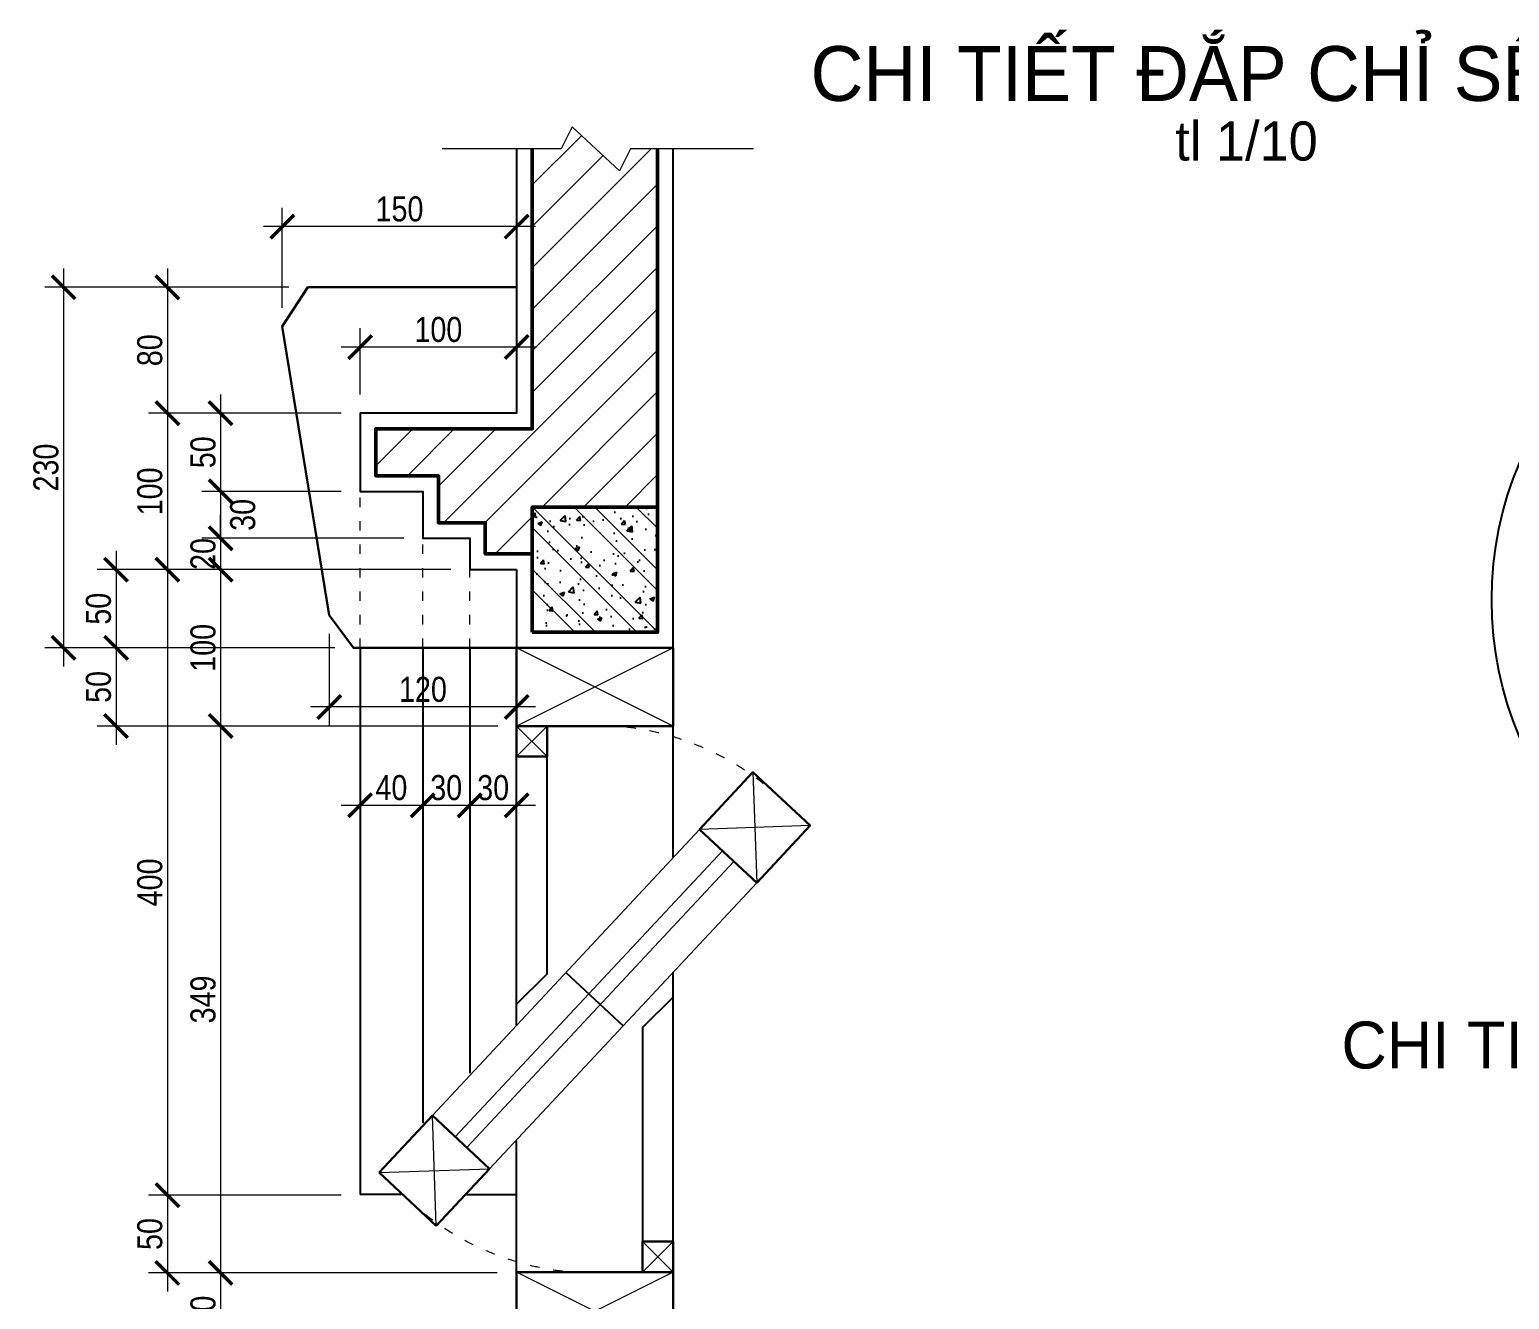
# Model space of a CAD drawing. Header units: millimetres. Extents: x -37049 to 129367, y 25385 to 90033.
# Drawn here: x 69549 to 79003, y 40447 to 48563 of the extents above; entities that cross this region are included whole.
import ezdxf
from ezdxf.enums import TextEntityAlignment as Align

# ---------------------------------------------------------------- set-up
doc = ezdxf.new("R2010")
doc.units = ezdxf.units.MM
doc.header["$MEASUREMENT"] = 0
doc.linetypes.add('ACAD_ISO03W100', pattern=[30, 12, -18])
doc.layers.add('NCHU', color=70, linetype='Continuous')
for name, color, linetype, lineweight in [('NCUA', 4, 'Continuous', 20), ('NCUAMANH', 32, 'Continuous', 9), ('NKHUAT1', 54, 'ACAD_ISO03W100', 15), ('NKT', 9, 'Continuous', 0), ('NMANH1', 45, 'Continuous', 9), ('NMANH3', 25, 'Continuous', 9), ('NTHAY1', 61, 'Continuous', 25), ('NTHAY3', 41, 'Continuous', 25), ('NTHAY4', 21, 'Continuous', 25), ('Ntuong2', 150, 'Continuous', 50)]:
    doc.layers.add(name, color=color, linetype=linetype, lineweight=lineweight)
doc.styles.add('AVO', font='vhelvcn.ttf')
doc.styles.add('FRANKO', font='vfranko.ttf', dxfattribs={"height": 500})
doc.dimstyles.new('10', dxfattribs={"dimscale": 0, "dimtxt": 160, "dimasz": 150, "dimexe": 120, "dimexo": 120, "dimgap": 30, "dimtad": 1, "dimtoh": 1, "dimdec": 0, "dimlfac": 0.1, "dimzin": 0, "dimdsep": 46, "dimtxsty": 'AVO', "dimblk1": 'ARCHTICK', "dimblk2": 'ARCHTICK', "dimsah": 1, "dimcen": -3, "dimdle": 120, "dimclrd": 256, "dimclre": 256, "dimclrt": 2, "dimadec": 0, "dimazin": 0, "dimtfac": 1, "dimtdec": 0, "dimtix": 1, "dimtmove": 2, "dimatfit": 3, "dimldrblk": 'ARCHTICK', "dimfxl": 0, "dimtolj": 1, "dimtzin": 0, "dimlwd": -1, "dimlwe": -1, "dimarcsym": 0})

# ---------------------------------------------------------------- blocks, each defined once
blk = doc.blocks.new('_ARCHTICK')
at = {"color": 0, "linetype": 'ByBlock', "const_width": 0.15}
blk.add_lwpolyline([(-0.5, -0.5), (0.5, 0.5)], dxfattribs=at)
blk = doc.blocks.new('*D528')
at = {"layer": 'DEFPOINTS', "color": 0}
for p in [(71619.3, 44611.2), (70101.6, 44111.2), (72660.6, 44111.2)]:
    blk.add_point(p, dxfattribs=at)
at = {"layer": 'NKT'}
for p, q in [((70101.6, 44731.2), (70101.6, 43991.2)), ((71499.3, 44611.2), (69981.6, 44611.2)), ((72540.6, 44111.2), (69981.6, 44111.2))]:
    blk.add_line(p, q, dxfattribs=at)
at = {"layer": 'NKT', "xscale": 150, "yscale": 150, "zscale": 150}
for p, rotation in [((70101.6, 44611.2), 90), ((70101.6, 44111.2), 270)]:
    blk.add_blockref('_ARCHTICK', p, dxfattribs=dict(at, rotation=rotation))
at = {"layer": 'NKT', "color": 2, "insert": (69989.8, 44361.2), "char_height": 160, "attachment_point": 5, "rotation": 90, "style": 'AVO'}
blk.add_mtext('\\A1;50', dxfattribs=at)
blk = doc.blocks.new('*D529')
at = {"layer": 'DEFPOINTS', "color": 0}
for p in [(71326.3, 46915.7), (69766, 44611.2), (71619.3, 44611.2)]:
    blk.add_point(p, dxfattribs=at)
at = {"layer": 'NKT'}
for p, q in [((69766, 47035.7), (69766, 44491.2)), ((71206.3, 46915.7), (69646, 46915.7)), ((71499.3, 44611.2), (69646, 44611.2))]:
    blk.add_line(p, q, dxfattribs=at)
at = {"layer": 'NKT', "xscale": 150, "yscale": 150, "zscale": 150}
for p, rotation in [((69766, 46915.7), 90), ((69766, 44611.2), 270)]:
    blk.add_blockref('_ARCHTICK', p, dxfattribs=dict(at, rotation=rotation))
at = {"layer": 'NKT', "color": 2, "insert": (69654.3, 45763.5), "char_height": 160, "attachment_point": 5, "rotation": 90, "style": 'AVO'}
blk.add_mtext('\\A1;230', dxfattribs=at)
blk = doc.blocks.new('*D530')
at = {"layer": 'DEFPOINTS', "color": 0}
for p in [(72360.6, 45111.2), (70101.6, 44611.2), (71619.3, 44611.2)]:
    blk.add_point(p, dxfattribs=at)
at = {"layer": 'NKT'}
for p, q in [((70101.6, 45231.2), (70101.6, 44491.2)), ((72240.6, 45111.2), (69981.6, 45111.2)), ((71499.3, 44611.2), (69981.6, 44611.2))]:
    blk.add_line(p, q, dxfattribs=at)
at = {"layer": 'NKT', "xscale": 150, "yscale": 150, "zscale": 150}
for p, rotation in [((70101.6, 45111.2), 90), ((70101.6, 44611.2), 270)]:
    blk.add_blockref('_ARCHTICK', p, dxfattribs=dict(at, rotation=rotation))
at = {"layer": 'NKT', "color": 2, "insert": (69989.8, 44861.2), "char_height": 160, "attachment_point": 5, "rotation": 90, "style": 'AVO'}
blk.add_mtext('\\A1;50', dxfattribs=at)
blk = doc.blocks.new('*D531')
at = {"layer": 'DEFPOINTS', "color": 0}
for p in [(71326.3, 46915.7), (70429.4, 46111.2), (71660.6, 46111.2)]:
    blk.add_point(p, dxfattribs=at)
at = {"layer": 'NKT'}
for p, q in [((70429.4, 47035.7), (70429.4, 45991.2)), ((71206.3, 46915.7), (70309.4, 46915.7)), ((71540.6, 46111.2), (70309.4, 46111.2))]:
    blk.add_line(p, q, dxfattribs=at)
at = {"layer": 'NKT', "xscale": 150, "yscale": 150, "zscale": 150}
for p, rotation in [((70429.4, 46915.7), 90), ((70429.4, 46111.2), 270)]:
    blk.add_blockref('_ARCHTICK', p, dxfattribs=dict(at, rotation=rotation))
at = {"layer": 'NKT', "color": 2, "insert": (70317.7, 46513.5), "char_height": 160, "attachment_point": 5, "rotation": 90, "style": 'AVO'}
blk.add_mtext('\\A1;80', dxfattribs=at)
blk = doc.blocks.new('*D532')
at = {"layer": 'DEFPOINTS', "color": 0}
for p in [(71463.6, 44821.1), (72660.6, 44459.4), (71463.6, 44233.1)]:
    blk.add_point(p, dxfattribs=at)
at = {"layer": 'NKT'}
for p, q in [((71463.6, 44701.1), (71463.6, 44113.1)), ((72660.6, 44339.4), (72660.6, 44113.1)), ((72780.6, 44233.1), (71343.6, 44233.1))]:
    blk.add_line(p, q, dxfattribs=at)
at = {"layer": 'NKT', "xscale": 150, "yscale": 150, "zscale": 150, "rotation": 180}
blk.add_blockref('_ARCHTICK', (71463.6, 44233.1), dxfattribs=at)
at = {"layer": 'NKT', "xscale": 150, "yscale": 150, "zscale": 150}
blk.add_blockref('_ARCHTICK', (72660.6, 44233.1), dxfattribs=at)
at = {"layer": 'NKT', "color": 2, "insert": (72062.1, 44344.8), "char_height": 160, "attachment_point": 5, "style": 'AVO'}
blk.add_mtext('\\A1;120', dxfattribs=at)
blk = doc.blocks.new('*D533')
at = {"layer": 'DEFPOINTS', "color": 0}
for p in [(71163.8, 47304), (72660.6, 46915.7), (71163.8, 46664.7)]:
    blk.add_point(p, dxfattribs=at)
at = {"layer": 'NKT'}
for p, q in [((71163.8, 46784.7), (71163.8, 47424)), ((72660.6, 47035.7), (72660.6, 47424)), ((72780.6, 47304), (71043.8, 47304))]:
    blk.add_line(p, q, dxfattribs=at)
at = {"layer": 'NKT', "xscale": 150, "yscale": 150, "zscale": 150, "rotation": 180}
blk.add_blockref('_ARCHTICK', (71163.8, 47304), dxfattribs=at)
at = {"layer": 'NKT', "xscale": 150, "yscale": 150, "zscale": 150}
blk.add_blockref('_ARCHTICK', (72660.6, 47304), dxfattribs=at)
at = {"layer": 'NKT', "color": 2, "insert": (71912.2, 47415.7), "char_height": 160, "attachment_point": 5, "style": 'AVO'}
blk.add_mtext('\\A1;150', dxfattribs=at)
blk = doc.blocks.new('*D546')
at = {"layer": 'DEFPOINTS', "color": 0}
for p in [(72660.6, 44068.2), (72360.6, 43878.3), (72660.6, 43605.1)]:
    blk.add_point(p, dxfattribs=at)
at = {"layer": 'NKT'}
for p, q in [((72660.6, 43948.2), (72660.6, 43485.1)), ((72360.6, 43758.3), (72360.6, 43485.1)), ((72240.6, 43605.1), (72780.6, 43605.1))]:
    blk.add_line(p, q, dxfattribs=at)
at = {"layer": 'NKT', "xscale": 150, "yscale": 150, "zscale": 150, "rotation": 180}
blk.add_blockref('_ARCHTICK', (72360.6, 43605.1), dxfattribs=at)
at = {"layer": 'NKT', "xscale": 150, "yscale": 150, "zscale": 150}
blk.add_blockref('_ARCHTICK', (72660.6, 43605.1), dxfattribs=at)
at = {"layer": 'NKT', "color": 2, "insert": (72510.6, 43716.8), "char_height": 160, "attachment_point": 5, "style": 'AVO'}
blk.add_mtext('\\A1;30', dxfattribs=at)
blk = doc.blocks.new('*D547')
at = {"layer": 'DEFPOINTS', "color": 0}
for p in [(72360.6, 43878.3), (72060.6, 43766.2), (72360.6, 43605.1)]:
    blk.add_point(p, dxfattribs=at)
at = {"layer": 'NKT'}
for p, q in [((72360.6, 43758.3), (72360.6, 43485.1)), ((71940.6, 43605.1), (72480.6, 43605.1)), ((72060.6, 43646.2), (72060.6, 43485.1))]:
    blk.add_line(p, q, dxfattribs=at)
at = {"layer": 'NKT', "xscale": 150, "yscale": 150, "zscale": 150, "rotation": 180}
blk.add_blockref('_ARCHTICK', (72060.6, 43605.1), dxfattribs=at)
at = {"layer": 'NKT', "xscale": 150, "yscale": 150, "zscale": 150}
blk.add_blockref('_ARCHTICK', (72360.6, 43605.1), dxfattribs=at)
at = {"layer": 'NKT', "color": 2, "insert": (72210.6, 43716.8), "char_height": 160, "attachment_point": 5, "style": 'AVO'}
blk.add_mtext('\\A1;30', dxfattribs=at)
blk = doc.blocks.new('*D548')
at = {"layer": 'DEFPOINTS', "color": 0}
for p in [(71660.6, 43753.6), (72060.6, 43766.2), (72060.6, 43605.1)]:
    blk.add_point(p, dxfattribs=at)
at = {"layer": 'NKT'}
for p, q in [((71540.6, 43605.1), (72180.6, 43605.1)), ((71660.6, 43633.6), (71660.6, 43485.1)), ((72060.6, 43646.2), (72060.6, 43485.1))]:
    blk.add_line(p, q, dxfattribs=at)
at = {"layer": 'NKT', "xscale": 150, "yscale": 150, "zscale": 150, "rotation": 180}
blk.add_blockref('_ARCHTICK', (71660.6, 43605.1), dxfattribs=at)
at = {"layer": 'NKT', "xscale": 150, "yscale": 150, "zscale": 150}
blk.add_blockref('_ARCHTICK', (72060.6, 43605.1), dxfattribs=at)
at = {"layer": 'NKT', "color": 2, "insert": (71860.6, 43716.8), "char_height": 160, "attachment_point": 5, "style": 'AVO'}
blk.add_mtext('\\A1;40', dxfattribs=at)
blk = doc.blocks.new('*D549')
at = {"layer": 'DEFPOINTS', "color": 0}
for p in [(72360.6, 45111.2), (70429.4, 41112.8), (71660.6, 41112.8)]:
    blk.add_point(p, dxfattribs=at)
at = {"layer": 'NKT'}
for p, q in [((70429.4, 45231.2), (70429.4, 40992.8)), ((72240.6, 45111.2), (70309.4, 45111.2)), ((71540.6, 41112.8), (70309.4, 41112.8))]:
    blk.add_line(p, q, dxfattribs=at)
at = {"layer": 'NKT', "xscale": 150, "yscale": 150, "zscale": 150}
for p, rotation in [((70429.4, 45111.2), 90), ((70429.4, 41112.8), 270)]:
    blk.add_blockref('_ARCHTICK', p, dxfattribs=dict(at, rotation=rotation))
at = {"layer": 'NKT', "color": 2, "insert": (70317.7, 43112), "char_height": 160, "attachment_point": 5, "rotation": 90, "style": 'AVO'}
blk.add_mtext('\\A1;400', dxfattribs=at)
blk = doc.blocks.new('*D550')
at = {"layer": 'DEFPOINTS', "color": 0}
for p in [(71660.6, 46111.2), (70429.4, 45111.2), (72360.6, 45111.2)]:
    blk.add_point(p, dxfattribs=at)
at = {"layer": 'NKT'}
for p, q in [((70429.4, 46231.2), (70429.4, 44991.2)), ((71540.6, 46111.2), (70309.4, 46111.2)), ((72240.6, 45111.2), (70309.4, 45111.2))]:
    blk.add_line(p, q, dxfattribs=at)
at = {"layer": 'NKT', "xscale": 150, "yscale": 150, "zscale": 150}
for p, rotation in [((70429.4, 46111.2), 90), ((70429.4, 45111.2), 270)]:
    blk.add_blockref('_ARCHTICK', p, dxfattribs=dict(at, rotation=rotation))
at = {"layer": 'NKT', "color": 2, "insert": (70317.7, 45611.2), "char_height": 160, "attachment_point": 5, "rotation": 90, "style": 'AVO'}
blk.add_mtext('\\A1;100', dxfattribs=at)
blk = doc.blocks.new('*D555')
at = {"layer": 'DEFPOINTS', "color": 0}
for p in [(71660.6, 41112.8), (70429.4, 40616.2), (72655.8, 40616.2)]:
    blk.add_point(p, dxfattribs=at)
at = {"layer": 'NKT'}
for p, q in [((70429.4, 41232.8), (70429.4, 40496.2)), ((71540.6, 41112.8), (70309.4, 41112.8)), ((72535.8, 40616.2), (70309.4, 40616.2))]:
    blk.add_line(p, q, dxfattribs=at)
at = {"layer": 'NKT', "xscale": 150, "yscale": 150, "zscale": 150}
for p, rotation in [((70429.4, 41112.8), 90), ((70429.4, 40616.2), 270)]:
    blk.add_blockref('_ARCHTICK', p, dxfattribs=dict(at, rotation=rotation))
at = {"layer": 'NKT', "color": 2, "insert": (70317.7, 40864.5), "char_height": 160, "attachment_point": 5, "rotation": 90, "style": 'AVO'}
blk.add_mtext('\\A1;50', dxfattribs=at)
blk = doc.blocks.new('*D556')
at = {"layer": 'DEFPOINTS', "color": 0}
for p in [(72660.6, 44111.2), (70769.6, 40616.2), (72655.8, 40616.2)]:
    blk.add_point(p, dxfattribs=at)
at = {"layer": 'NKT'}
for p, q in [((70769.6, 44231.2), (70769.6, 40496.2)), ((72540.6, 44111.2), (70649.6, 44111.2)), ((72535.8, 40616.2), (70649.6, 40616.2))]:
    blk.add_line(p, q, dxfattribs=at)
at = {"layer": 'NKT', "xscale": 150, "yscale": 150, "zscale": 150}
for p, rotation in [((70769.6, 44111.2), 90), ((70769.6, 40616.2), 270)]:
    blk.add_blockref('_ARCHTICK', p, dxfattribs=dict(at, rotation=rotation))
at = {"layer": 'NKT', "color": 2, "insert": (70657.9, 42363.7), "char_height": 160, "attachment_point": 5, "rotation": 90, "style": 'AVO'}
blk.add_mtext('\\A1;349', dxfattribs=at)
blk = doc.blocks.new('*D557')
at = {"layer": 'DEFPOINTS', "color": 0}
for p in [(72360.6, 45111.2), (70769.6, 44111.2), (72660.6, 44111.2)]:
    blk.add_point(p, dxfattribs=at)
at = {"layer": 'NKT'}
for p, q in [((70769.6, 45231.2), (70769.6, 43991.2)), ((72240.6, 45111.2), (70649.6, 45111.2)), ((72540.6, 44111.2), (70649.6, 44111.2))]:
    blk.add_line(p, q, dxfattribs=at)
at = {"layer": 'NKT', "xscale": 150, "yscale": 150, "zscale": 150}
for p, rotation in [((70769.6, 45111.2), 90), ((70769.6, 44111.2), 270)]:
    blk.add_blockref('_ARCHTICK', p, dxfattribs=dict(at, rotation=rotation))
at = {"layer": 'NKT', "color": 2, "insert": (70657.9, 44611.2), "char_height": 160, "attachment_point": 5, "rotation": 90, "style": 'AVO'}
blk.add_mtext('\\A1;100', dxfattribs=at)
blk = doc.blocks.new('*D558')
at = {"layer": 'DEFPOINTS', "color": 0}
for p in [(72060.6, 45311.2), (70769.6, 45111.2), (72360.6, 45111.2)]:
    blk.add_point(p, dxfattribs=at)
at = {"layer": 'NKT'}
for p, q in [((70769.6, 45311.2), (70769.6, 45461.2)), ((71940.6, 45311.2), (70649.6, 45311.2)), ((70769.6, 45311.2), (70769.6, 45111.2)), ((72240.6, 45111.2), (70649.6, 45111.2)), ((70769.6, 45111.2), (70769.6, 44961.2))]:
    blk.add_line(p, q, dxfattribs=at)
at = {"layer": 'NKT', "xscale": 150, "yscale": 150, "zscale": 150}
for p, rotation in [((70769.6, 45311.2), 270), ((70769.6, 45111.2), 90)]:
    blk.add_blockref('_ARCHTICK', p, dxfattribs=dict(at, rotation=rotation))
at = {"layer": 'NKT', "color": 2, "insert": (70657.9, 45211.2), "char_height": 160, "attachment_point": 5, "rotation": 90, "style": 'AVO'}
blk.add_mtext('\\A1;20', dxfattribs=at)
blk = doc.blocks.new('*D559')
at = {"layer": 'DEFPOINTS', "color": 0}
for p in [(71660.6, 45611.2), (70769.6, 45311.2), (72060.6, 45311.2)]:
    blk.add_point(p, dxfattribs=at)
at = {"layer": 'NKT'}
for p, q in [((70769.6, 45731.2), (70769.6, 45191.2)), ((71540.6, 45611.2), (70649.6, 45611.2)), ((71940.6, 45311.2), (70649.6, 45311.2))]:
    blk.add_line(p, q, dxfattribs=at)
at = {"layer": 'NKT', "xscale": 150, "yscale": 150, "zscale": 150}
for p, rotation in [((70769.6, 45611.2), 90), ((70769.6, 45311.2), 270)]:
    blk.add_blockref('_ARCHTICK', p, dxfattribs=dict(at, rotation=rotation))
at = {"layer": 'NKT', "color": 2, "insert": (70911.5, 45461.2), "char_height": 160, "attachment_point": 5, "rotation": 90, "style": 'AVO'}
blk.add_mtext('\\A1;30', dxfattribs=at)
blk = doc.blocks.new('*D560')
at = {"layer": 'DEFPOINTS', "color": 0}
for p in [(71660.6, 46111.2), (70769.6, 45611.2), (71660.6, 45611.2)]:
    blk.add_point(p, dxfattribs=at)
at = {"layer": 'NKT'}
for p, q in [((70769.6, 46231.2), (70769.6, 45491.2)), ((71540.6, 46111.2), (70649.6, 46111.2)), ((71540.6, 45611.2), (70649.6, 45611.2))]:
    blk.add_line(p, q, dxfattribs=at)
at = {"layer": 'NKT', "xscale": 150, "yscale": 150, "zscale": 150}
for p, rotation in [((70769.6, 46111.2), 90), ((70769.6, 45611.2), 270)]:
    blk.add_blockref('_ARCHTICK', p, dxfattribs=dict(at, rotation=rotation))
at = {"layer": 'NKT', "color": 2, "insert": (70657.9, 45861.2), "char_height": 160, "attachment_point": 5, "rotation": 90, "style": 'AVO'}
blk.add_mtext('\\A1;50', dxfattribs=at)
blk = doc.blocks.new('A$C589B08E5')
at = {"layer": 'NCUA', "lineweight": 30}
blk.add_lwpolyline([(0, 0), (50, 0), (50, 100), (0, 100)], close=True, dxfattribs=at)
at = {"layer": 'NCUAMANH'}
for p, q in [((50, 100), (0, 0)), ((0, 100), (50, 0))]:
    blk.add_line(p, q, dxfattribs=at)
blk = doc.blocks.new('A$C44BB021E')
at = {"layer": 'DEFPOINTS', "ltscale": 200}
blk.add_line((1194.2, 1620.4), (1559.7, 1279.2), dxfattribs=at)
at = {"layer": 'NCUA'}
for p, q in [((2047.2, 2534.1), (341.2, 706.7)), ((2412.7, 2192.9), (706.7, 365.5))]:
    blk.add_line(p, q, dxfattribs=at)
at = {"layer": 'NCUA', "lineweight": 30}
for p, q in [((0, 341.2), (341.2, 706.7)), ((341.2, 706.7), (706.7, 365.5)), ((365.5, 0), (0, 341.2)), ((706.7, 365.5), (365.5, 0))]:
    blk.add_line(p, q, dxfattribs=at)
blk.add_lwpolyline([(2047.2, 2534.1), (2412.7, 2192.9), (2753.9, 2558.4), (2388.4, 2899.6)], close=True, dxfattribs=at)
at = {"layer": 'NCUAMANH'}
for p, q in [((2388.4, 2899.6), (2412.7, 2192.9)), ((2753.9, 2558.4), (2047.2, 2534.1)), ((2193.4, 2397.6), (487.4, 570.2)), ((2266.5, 2329.4), (560.5, 502)), ((365.5, 0), (341.2, 706.7)), ((0, 341.2), (706.7, 365.5))]:
    blk.add_line(p, q, dxfattribs=at)
blk = doc.blocks.new('*D841')
at = {"layer": 'DEFPOINTS', "color": 0}
for p in [(72655.8, 40616.2), (70769.6, 40121.2), (72660.6, 40121.2)]:
    blk.add_point(p, dxfattribs=at)
at = {"layer": 'NKT'}
for p, q in [((70769.6, 40736.2), (70769.6, 40001.2)), ((72535.8, 40616.2), (70649.6, 40616.2)), ((72540.6, 40121.2), (70649.6, 40121.2))]:
    blk.add_line(p, q, dxfattribs=at)
at = {"layer": 'NKT', "xscale": 150, "yscale": 150, "zscale": 150}
for p, rotation in [((70769.6, 40616.2), 90), ((70769.6, 40121.2), 270)]:
    blk.add_blockref('_ARCHTICK', p, dxfattribs=dict(at, rotation=rotation))
at = {"layer": 'NKT', "color": 2, "insert": (70657.9, 40368.7), "char_height": 160, "attachment_point": 5, "rotation": 90, "style": 'AVO'}
blk.add_mtext('\\A1;50', dxfattribs=at)
blk = doc.blocks.new('*D842')
at = {"layer": 'DEFPOINTS', "color": 0}
for p in [(72660.6, 46643.7), (71660.6, 46533.5), (71660.6, 46111.2)]:
    blk.add_point(p, dxfattribs=at)
at = {"layer": 'NKT'}
for p, q in [((71660.6, 46231.2), (71660.6, 46653.5)), ((72780.6, 46533.5), (71540.6, 46533.5)), ((72660.6, 46523.7), (72660.6, 46413.5))]:
    blk.add_line(p, q, dxfattribs=at)
at = {"layer": 'NKT', "xscale": 150, "yscale": 150, "zscale": 150}
for p, rotation in [((71660.6, 46533.5), 179.9999999999985), ((72660.6, 46533.5), 359.9999999999985)]:
    blk.add_blockref('_ARCHTICK', p, dxfattribs=dict(at, rotation=rotation))
at = {"layer": 'NKT', "color": 2, "insert": (72160.6, 46645.2), "char_height": 160, "attachment_point": 5, "style": 'AVO'}
blk.add_mtext('\\A1;100', dxfattribs=at)

msp = doc.modelspace()

# ---------------------------------------------------------------- hatches: boundary and pattern name
at = {"layer": 'NMANH1', "ltscale": 200}
h = msp.add_hatch(dxfattribs=at)
h.set_pattern_fill('ANSI32', color=256, scale=750, angle=90, style=0)
h.set_pattern_definition([(135, (4.58, 4.7), (-198.8738, -198.8738), []), (135, (4.58, 137.28), (-198.8738, -198.8738), [])])
h.paths.add_polyline_path([(73560.6, 44711.2), (73560.6, 45511.2), (72760.6, 45511.2), (72760.6, 44711.2)])
at = {"layer": 'NMANH3', "ltscale": 200}
h = msp.add_hatch(dxfattribs=at)
h.set_pattern_fill('ANSI31', color=256, scale=1500, style=0)
h.set_pattern_definition([(45, (4.58, 4.7), (-132.58252, 132.58252), [])])
h.paths.add_polyline_path([(73560.6, 47799.7), (73387.4, 47799.7), (73318.7, 47659.1), (73014.6, 47940.3), (72945.9, 47799.7), (72760.6, 47799.7), (72760.6, 46011.2), (71760.6, 46011.2), (71760.6, 45711.2), (72160.6, 45711.2), (72160.6, 45411.2), (72460.6, 45411.2), (72460.6, 45211.2), (72760.6, 45211.2), (72760.6, 45511.2), (73560.6, 45511.2)])
at = {"layer": 'NTHAY1', "ltscale": 200}
h = msp.add_hatch(dxfattribs=at)
h.set_pattern_fill('AR-CONC', color=256, scale=40, style=0)
h.set_pattern_definition([(50, (31161.1, -85598.68), (286.90407, -25.10085), [30, -330]), (355, (31161.1, -85598.68), (-55.50053, 300.87685), [24, -264]), (100.4514, (31185.02, -85600.77), (231.40375, 275.7758), [25.4961, -280.45684]), (46.1842, (31161.1, -85518.68), (426.8964, -66.2076), [45, -495]), (96.6356, (31196.7, -85524.2), (373.8651, 389.6471), [38.2441, -420.6852]), (351.1842, (31161.1, -85518.68), (373.8648, 389.6474), [36, -396]), (21, (31201.1, -85538.68), (238.76282, -161.04756), [30, -330]), (326, (31201.1, -85538.68), (97.32613, 290.06), [24, -264]), (71.4514, (31221, -85552.1), (336.08905, 129.0122), [25.4961, -280.45684]), (37.5, (31161.11, -85598.68), (4.86394, 133.15754), [0, -260.8, 0, -268, 0, -265]), (7.5, (31161.11, -85598.68), (105.22781, 157.76468), [0, -152.8, 0, -254.8, 0, -101]), (327.5, (31071.91, -85598.68), (213.528974, -9.02195), [0, -100, 0, -312, 0, -414]), (317.5, (31031.9, -85598.68), (233.27447, 40.042), [0, -130, 0, -207.2, 0, -294])])
h.paths.add_polyline_path([(72760.6, 44711.2), (73560.6, 44711.2), (73560.6, 45511.2), (72760.6, 45511.2)])

# ---------------------------------------------------------------- linework, layer by layer
at = {"layer": 'NCUA', "lineweight": 30}
for points in [[(72660.6, 43916.1), (72855.8, 43916.1), (72855.8, 44111.2), (72660.6, 44111.2)], [(73465.5, 40621.2), (73660.6, 40621.2), (73660.6, 40816.4), (73465.5, 40816.4)]]:
    msp.add_lwpolyline(points, close=True, dxfattribs=at)
at = {"layer": 'NCUAMANH'}
for p, q in [((72660.6, 44111.2), (72855.8, 43916.1)), ((72855.8, 44111.2), (72660.6, 43916.1)), ((73660.6, 40816.4), (73465.5, 40621.2)), ((73465.5, 40816.4), (73660.6, 40621.2))]:
    msp.add_line(p, q, dxfattribs=at)
at = {"layer": 'NKHUAT1', "ltscale": 5}
for p, q in [((71660.6, 44611.2), (71660.6, 45611.2)), ((72060.6, 44611.2), (72060.6, 45311.2)), ((72360.6, 44611.2), (72360.6, 45111.2))]:
    msp.add_line(p, q, dxfattribs=at)
for start, end in [(46.96788, 85.66779), (226.96788, 265.66779)]:
    msp.add_arc((73158.3, 42366.2), 1750, start, end, dxfattribs=at)
at = {"layer": 'NMANH1'}
msp.add_lwpolyline([(74173.5, 47799.7), (73387.4, 47799.7), (73318.7, 47659.1), (73014.6, 47940.3), (72945.9, 47799.7), (72184, 47799.7)], dxfattribs=at)
at = {"layer": 'NTHAY1'}
for p, q in [((73660.6, 43270.6), (73660.6, 44611.2)), ((72660.6, 42199.4), (72660.6, 43916.1)), ((73660.6, 38342.2), (73660.6, 42537.9)), ((72660.6, 40621.2), (72660.6, 41460.3))]:
    msp.add_line(p, q, dxfattribs=at)
at = {"layer": 'NTHAY1', "ltscale": 200}
for points in [[(72660.6, 47799.7), (72660.6, 46111.2), (71660.6, 46111.2), (71660.6, 45611.2), (72060.6, 45611.2), (72060.6, 45311.2), (72360.6, 45311.2), (72360.6, 45111.2), (72660.6, 45111.2)], [(72660.6, 45111.2), (72660.6, 44611.2), (73660.6, 44611.2), (73660.6, 47799.7)]]:
    msp.add_lwpolyline(points, dxfattribs=at)
at = {"layer": 'NTHAY1'}
for points in [[(72660.6, 42334.7), (72855.8, 42528.1), (72855.8, 43916.1)], [(73660.3, 42377.4), (73465.5, 42184.3), (73465.5, 40621.2)]]:
    msp.add_lwpolyline(points, dxfattribs=at)
at = {"layer": 'NTHAY1', "ltscale": 0.05}
msp.add_circle((81137.2, 44917.9), 2247.3, dxfattribs=at)
at = {"layer": 'NTHAY3'}
for p, q in [((71660.6, 44611.2), (71660.6, 41117.8)), ((72060.6, 44611.2), (72060.6, 41572.3)), ((72360.6, 44611.2), (72360.6, 41893.6)), ((71920.3, 41117.8), (71660.6, 41117.8)), ((72341.3, 41117.8), (72660.6, 41117.8))]:
    msp.add_line(p, q, dxfattribs=at)
at = {"layer": 'NTHAY4', "lineweight": 30}
msp.add_lwpolyline([(72660.6, 46915.7), (71326.3, 46915.7), (71163.8, 46664.7), (71463.6, 44821.1), (71619.3, 44611.2), (72660.6, 44611.2)], dxfattribs=at)
at = {"layer": 'Ntuong2'}
msp.add_line((73560.6, 45511.2), (73560.6, 47799.7), dxfattribs=at)
msp.add_lwpolyline([(72760.6, 47799.7), (72760.6, 46011.2), (71760.6, 46011.2), (71760.6, 45711.2), (72160.6, 45711.2), (72160.6, 45411.2), (72460.6, 45411.2), (72460.6, 45211.2), (72760.6, 45211.2)], dxfattribs=at)
msp.add_lwpolyline([(72760.6, 44711.2), (73560.6, 44711.2), (73560.6, 45511.2), (72760.6, 45511.2)], close=True, dxfattribs=at)

# ---------------------------------------------------------------- block references
at = {"layer": 'NCUAMANH', "xscale": 10, "yscale": 10, "zscale": 10, "rotation": 270}
for p in [(72660.6, 44611.2), (72660.6, 40621.2)]:
    msp.add_blockref('A$C589B08E5', p, dxfattribs=at)
at = {"layer": 'NTHAY3', "ltscale": 100, "rotation": 359.9999999999985}
msp.add_blockref('A$C44BB021E', (71781.4, 40916.4), dxfattribs=at)

# ---------------------------------------------------------------- texts
at = {"layer": 'NCHU', "ltscale": 0.75, "style": 'FRANKO'}
for s, height, p in [('CHI TIEÁT ÑAÉP CHÆ SEÂ NOÂ', 350, (77320.3, 48332.5)), ('tl 1/10', 250, (77323.1, 47855.6)), ('CHI TIEÁT LAN CAN SAÂN THÖÔÏNG', 300, (81126.1, 42084.8))]:
    msp.add_text(s, height=height, dxfattribs=at).set_placement(p, align=Align.MIDDLE)

# ---------------------------------------------------------------- dimensions: what is measured, and where the dimension line sits
at = {"layer": 'NKT', "ltscale": 200}
for base, p1, p2, picture, middle in [((71163.8, 47304), (72660.6, 46915.7), (71163.8, 46664.7), '*D533', (71912.2, 47415.7)), ((71660.6, 46533.5), (72660.6, 46643.7), (71660.6, 46111.2), '*D842', (72160.6, 46645.2)), ((71463.6, 44233.1), (72660.6, 44459.4), (71463.6, 44821.1), '*D532', (72062.1, 44344.8)), ((72660.6, 43605.1), (72360.6, 43878.3), (72660.6, 44068.2), '*D546', (72510.6, 43716.8)), ((72360.6, 43605.1), (72060.6, 43766.2), (72360.6, 43878.3), '*D547', (72210.6, 43716.8)), ((72060.6, 43605.1), (71660.6, 43753.6), (72060.6, 43766.2), '*D548', (71860.6, 43716.8))]:
    dim = msp.add_linear_dim(base=base, p1=p1, p2=p2, dimstyle='10', override={"dimscale": 1}, dxfattribs=at)
    dim.commit()
    dim.dimension.update_dxf_attribs({"geometry": picture, "text_midpoint": middle})
for base, p1, p2, picture, middle in [((69766, 44611.2), (71326.3, 46915.7), (71619.3, 44611.2), '*D529', (69654.3, 45763.5)), ((70429.4, 46111.2), (71326.3, 46915.7), (71660.6, 46111.2), '*D531', (70317.7, 46513.5)), ((70429.4, 45111.2), (71660.6, 46111.2), (72360.6, 45111.2), '*D550', (70317.7, 45611.2)), ((70769.6, 45611.2), (71660.6, 46111.2), (71660.6, 45611.2), '*D560', (70657.9, 45861.2)), ((70769.6, 45111.2), (72060.6, 45311.2), (72360.6, 45111.2), '*D558', (70657.9, 45211.2)), ((70101.6, 44611.2), (72360.6, 45111.2), (71619.3, 44611.2), '*D530', (69989.8, 44861.2)), ((70429.4, 41112.8), (72360.6, 45111.2), (71660.6, 41112.8), '*D549', (70317.7, 43112)), ((70769.6, 44111.2), (72360.6, 45111.2), (72660.6, 44111.2), '*D557', (70657.9, 44611.2)), ((70101.6, 44111.2), (71619.3, 44611.2), (72660.6, 44111.2), '*D528', (69989.8, 44361.2)), ((70769.5795, 40616.2033), (72660.6126, 44111.202), (72655.7598, 40616.2033), '*D556', (70657.8728, 42363.7026)), ((70429.4, 40616.2), (71660.6, 41112.8), (72655.8, 40616.2), '*D555', (70317.7, 40864.5)), ((70769.5794667, 40121.2032726), (72655.7598421, 40616.2032726), (72660.6114569, 40121.2032726), '*D841', (70657.8728, 40368.7032726))]:
    dim = msp.add_linear_dim(base=base, p1=p1, p2=p2, angle=90, dimstyle='10', override={"dimscale": 1}, dxfattribs=at)
    dim.commit()
    dim.dimension.update_dxf_attribs({"geometry": picture, "text_midpoint": middle})
dim = msp.add_linear_dim(base=(70769.6, 45311.2), p1=(71660.6, 45611.2), p2=(72060.6, 45311.2), angle=90, dimstyle='10', override={"dimscale": 1}, dxfattribs=at)
dim.commit()
dim.dimension.update_dxf_attribs({"geometry": '*D559', "text_midpoint": (70911.5, 45461.2), "dimtype": 160})

doc.saveas('drawing.dxf')
